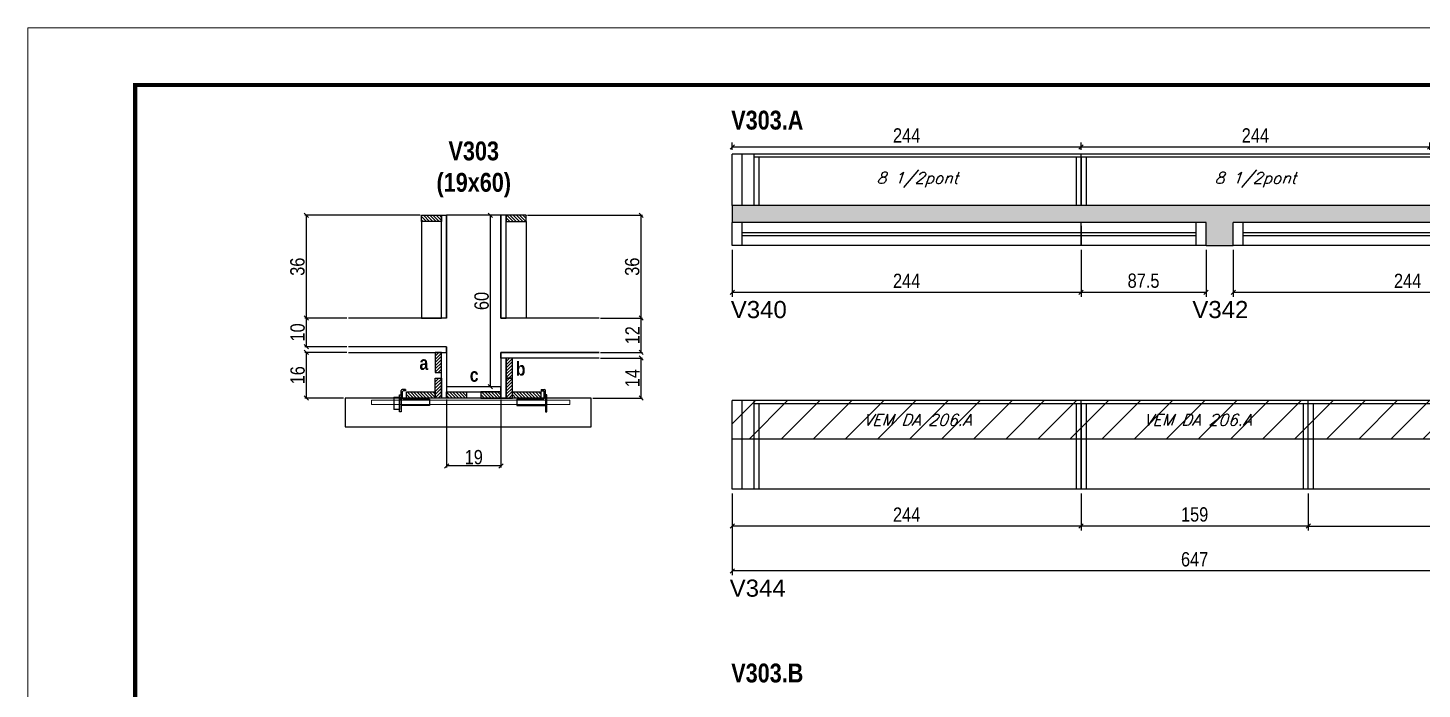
# Model space of a CAD drawing. Extents: x 3309 to 9590, y -2522 to 15424.
# Drawn here: x 6493 to 7468, y 12996 to 13459 of the extents above; entities that cross this region are included whole.
import ezdxf

# ---------------------------------------------------------------- set-up
doc = ezdxf.new("R2010")
doc.units = 0
doc.linetypes.add('DASHED', pattern=[0.75, 0.5, -0.25])
for name, color, linetype in [('5', 5, 'Continuous'), ('barrote', 251, 'Continuous'), ('COTA', 241, 'Continuous'), ('detalhes', 4, 'Continuous'), ('NOMENCLATURA', 7, 'Continuous'), ('Painéis', 200, 'Continuous'), ('presilha', 1, 'Continuous'), ('SARR_2.2x10', 60, 'Continuous'), ('SARR_2.2x7', 40, 'Continuous'), ('SARR_3.5x7', 81, 'Continuous'), ('texto', 7, 'Continuous')]:
    doc.layers.add(name, color=color, linetype=linetype)
for name, color, linetype, lineweight in [('CONCRETO', 251, 'Continuous', 25), ('Folhas', 255, 'Continuous', 9), ('Hachura', 251, 'Continuous', 9), ('SARRAFO DE PRESSAO', 251, 'DASHED', 9), ('SCO-___-LAJ', 2, 'Continuous', 0)]:
    doc.layers.add(name, color=color, linetype=linetype, lineweight=lineweight)
doc.styles.add('COTA TECNICA', font='techl___.ttf', dxfattribs={"height": 10})
doc.styles.add('COTA TECNICA 2X', font='techl___.ttf', dxfattribs={"height": 10})
doc.styles.add('Romans', font='romans.shx')
doc.styles.get("Standard").update_dxf_attribs({"font": 'arial.ttf'})
doc.styles.add('TECNICA', font='techb___.ttf', dxfattribs={"height": 10})
doc.dimstyles.new('PAINEL', dxfattribs={"dimtxt": 10, "dimasz": 3, "dimexe": 3, "dimexo": 3, "dimgap": 3, "dimtad": 1, "dimdec": 1, "dimzin": 12, "dimdsep": 46, "dimtxsty": 'COTA TECNICA', "dimblk1": 'OBLIQUE', "dimblk2": 'OBLIQUE', "dimsah": 1, "dimcen": 0.9, "dimclrd": 4, "dimclre": 4, "dimclrt": 240, "dimadec": 1, "dimazin": 3, "dimtfac": 1, "dimtdec": 1, "dimtmove": 0, "dimatfit": 3, "dimfxl": 1, "dimtolj": 1, "dimtzin": 12, "dimarcsym": 0})
doc.dimstyles.new('SECAO', dxfattribs={"dimscale": 0.333333, "dimtxt": 5, "dimasz": 9, "dimexe": 3, "dimexo": 3, "dimgap": 3, "dimtad": 1, "dimdec": 1, "dimlfac": 0.5, "dimzin": 12, "dimdsep": 46, "dimtxsty": 'COTA TECNICA 2X', "dimblk1": 'OBLIQUE', "dimblk2": 'OBLIQUE', "dimsah": 1, "dimcen": 0.9, "dimclrd": 4, "dimclre": 4, "dimclrt": 240, "dimadec": 1, "dimazin": 3, "dimtfac": 1, "dimtdec": 1, "dimtmove": 0, "dimatfit": 3, "dimfxl": 1, "dimtolj": 1, "dimtzin": 12, "dimarcsym": 0})
pattern_1 = [(135, (40021.3707, -110312.122), (-1.122532015, -1.122532015), [])]
pattern_2 = [(135, (39935.7707, -110188.522), (-1.122532015, -1.122532015), [])]
pattern_3 = [(225, (130344.0017, 46411.5863), (1.122532015, -1.122532015), [])]

# ---------------------------------------------------------------- blocks, each defined once
blk = doc.blocks.new('9999999999')
at = {"layer": 'Folhas'}
blk.add_lwpolyline([(98138.98, 34190.21), (99623.98, 34190.21), (99623.98, 35240.21), (98138.98, 35240.21)], close=True, dxfattribs=at)
at = {"layer": 'Folhas', "color": 30, "const_width": 3}
blk.add_lwpolyline([(98213.98, 34230.21), (99583.98, 34230.21), (99583.98, 35200.21), (98213.98, 35200.21)], close=True, dxfattribs=at)
blk = doc.blocks.new('_Oblique')
at = {"color": 0, "linetype": 'ByBlock', "lineweight": -2}
blk.add_line((-0.5, -0.5), (0.5, 0.5), dxfattribs=at)
blk = doc.blocks.new('*D1090')
at = {"layer": 'COTA', "color": 4, "lineweight": -2, "transparency": 16777216}
for p, q in [((6785.83, 13199.05), (6785.83, 13151.58)), ((6823.83, 13199.05), (6823.83, 13151.58)), ((6823.83, 13152.58), (6785.83, 13152.58))]:
    blk.add_line(p, q, dxfattribs=at)
at = {"layer": 'Defpoints', "color": 0, "transparency": 16777216}
for p in [(6785.83, 13200.05), (6823.83, 13200.05), (6785.83, 13152.58)]:
    blk.add_point(p, dxfattribs=at)
at = {"layer": 'COTA', "color": 4, "lineweight": -2, "transparency": 16777216, "xscale": 3, "yscale": 3, "zscale": 3, "rotation": 180}
blk.add_blockref('_Oblique', (6785.83, 13152.58), dxfattribs=at)
at = {"layer": 'COTA', "color": 4, "lineweight": -2, "transparency": 16777216, "xscale": 3, "yscale": 3, "zscale": 3}
blk.add_blockref('_Oblique', (6823.83, 13152.58), dxfattribs=at)
at = {"layer": 'COTA', "color": 240, "transparency": 16777216, "insert": (6804.83, 13158.66), "char_height": 10, "attachment_point": 5, "style": 'COTA TECNICA 2X'}
blk.add_mtext('\\A1;19', dxfattribs=at)
blk = doc.blocks.new('PRESILHA METÁLICA 1')
at = {"layer": 'presilha'}
for p, q in [((6, 15.5), (7.5, 15.5)), ((6, -2.5), (6, 15.5)), ((7.5, 10.6), (7.5, 19.9)), ((7.5, 15.5), (7.5, -2.5)), ((12, 21), (8.6, 21)), ((9, 11.6), (9, 18.9)), ((12, 19.5), (9.6, 19.5)), ((12, 21), (12, 19.5)), ((0, 13), (6, 13)), ((0, 13), (0, 0)), ((6, 0), (0, 0)), ((6, 13), (6, 0)), ((37.5, 4.1), (7.5, 4.1)), ((37.5, 11), (9.6, 11)), ((37.5, 11), (37.5, 4.1)), ((7.5, -2.5), (6, -2.5))]:
    blk.add_line(p, q, dxfattribs=at)
for centre, radius, start, end in [((8.6, 19.9), 1.14, 90, 180), ((9.6, 18.9), 0.57, 90, 180), ((9.6, 11.6), 0.57, 180, 270)]:
    blk.add_arc(centre, radius, start, end, dxfattribs=at)
blk = doc.blocks.new('PRESILHA METÁLICA 2')
at = {"layer": 'presilha'}
for p, q in [((-5.2, 23.5), (-5.2, 22)), ((-5.2, 23.5), (-1.9, 23.5)), ((-5.2, 22), (-2.8, 22)), ((-2.2, 14.1), (-2.2, 21.4)), ((0.8, 18), (-0.8, 18)), ((-0.8, 18), (-0.8, 0)), ((-0.8, 14.6), (-0.8, 22.4)), ((0.8, 0), (0.8, 18)), ((-30.8, 13.5), (-30.8, 6.6)), ((-30.8, 13.5), (-2.8, 13.5)), ((-30.8, 6.6), (-0.8, 6.6)), ((-0.8, 0), (0.8, 0))]:
    blk.add_line(p, q, dxfattribs=at)
for centre, radius, start, end in [((-2.8, 21.4), 0.57, 0, 90), ((-1.9, 22.4), 1.14, 0, 90), ((-2.8, 14.1), 0.57, 270, 0)]:
    blk.add_arc(centre, radius, start, end, dxfattribs=at)
blk = doc.blocks.new('*D1091')
at = {"layer": 'COTA', "color": 4, "lineweight": -2, "transparency": 16777216}
for p, q in [((6893.53, 13228.05), (6922.95, 13228.05)), ((6921.95, 13200.05), (6921.95, 13228.05)), ((6888.09, 13200.05), (6922.95, 13200.05))]:
    blk.add_line(p, q, dxfattribs=at)
at = {"layer": 'Defpoints', "color": 0, "transparency": 16777216}
for p in [(6892.53, 13228.05), (6921.95, 13228.05), (6887.09, 13200.05)]:
    blk.add_point(p, dxfattribs=at)
at = {"layer": 'COTA', "color": 4, "lineweight": -2, "transparency": 16777216, "xscale": 3, "yscale": 3, "zscale": 3}
for p, rotation in [((6921.95, 13228.05), 90), ((6921.95, 13200.05), 270)]:
    blk.add_blockref('_Oblique', p, dxfattribs=dict(at, rotation=rotation))
at = {"layer": 'COTA', "color": 240, "transparency": 16777216, "insert": (6915.88, 13214.05), "char_height": 10, "attachment_point": 5, "rotation": 90, "style": 'COTA TECNICA 2X'}
blk.add_mtext('\\A1;14', dxfattribs=at)
blk = doc.blocks.new('*D1092')
at = {"layer": 'COTA', "color": 4, "lineweight": -2, "transparency": 16777216}
for p, q in [((6893.53, 13256.05), (6922.95, 13256.05)), ((6921.95, 13232.05), (6921.95, 13256.05)), ((6893.53, 13232.05), (6922.95, 13232.05))]:
    blk.add_line(p, q, dxfattribs=at)
at = {"layer": 'Defpoints', "color": 0, "transparency": 16777216}
for p in [(6892.53, 13256.05), (6921.95, 13256.05), (6892.53, 13232.05)]:
    blk.add_point(p, dxfattribs=at)
at = {"layer": 'COTA', "color": 4, "lineweight": -2, "transparency": 16777216, "xscale": 3, "yscale": 3, "zscale": 3}
for p, rotation in [((6921.95, 13256.05), 90), ((6921.95, 13232.05), 270)]:
    blk.add_blockref('_Oblique', p, dxfattribs=dict(at, rotation=rotation))
at = {"layer": 'COTA', "color": 240, "transparency": 16777216, "insert": (6915.89, 13244.05), "char_height": 10, "attachment_point": 5, "rotation": 90, "style": 'COTA TECNICA 2X'}
blk.add_mtext('\\A1;12', dxfattribs=at)
blk = doc.blocks.new('*D1093')
at = {"layer": 'COTA', "color": 4, "lineweight": -2, "transparency": 16777216}
for p, q in [((6842.43, 13328.05), (6922.95, 13328.05)), ((6921.95, 13256.05), (6921.95, 13328.05)), ((6893.53, 13256.05), (6922.95, 13256.05))]:
    blk.add_line(p, q, dxfattribs=at)
at = {"layer": 'Defpoints', "color": 0, "transparency": 16777216}
for p in [(6841.43, 13328.05), (6921.95, 13328.05), (6892.53, 13256.05)]:
    blk.add_point(p, dxfattribs=at)
at = {"layer": 'COTA', "color": 4, "lineweight": -2, "transparency": 16777216, "xscale": 3, "yscale": 3, "zscale": 3}
for p, rotation in [((6921.95, 13328.05), 90), ((6921.95, 13256.05), 270)]:
    blk.add_blockref('_Oblique', p, dxfattribs=dict(at, rotation=rotation))
at = {"layer": 'COTA', "color": 240, "transparency": 16777216, "insert": (6915.73, 13292.05), "char_height": 10, "attachment_point": 5, "rotation": 90, "style": 'COTA TECNICA 2X'}
blk.add_mtext('\\A1;36', dxfattribs=at)
blk = doc.blocks.new('*D1094')
at = {"layer": 'COTA', "color": 4, "lineweight": -2, "transparency": 16777216}
for p, q in [((6822.83, 13328.05), (6815.45, 13328.05)), ((6816.45, 13208.05), (6816.45, 13328.05)), ((6822.83, 13208.05), (6815.45, 13208.05))]:
    blk.add_line(p, q, dxfattribs=at)
at = {"layer": 'Defpoints', "color": 0, "transparency": 16777216}
for p in [(6816.45, 13328.05), (6823.83, 13328.05), (6823.83, 13208.05)]:
    blk.add_point(p, dxfattribs=at)
at = {"layer": 'COTA', "color": 4, "lineweight": -2, "transparency": 16777216, "xscale": 3, "yscale": 3, "zscale": 3}
for p, rotation in [((6816.45, 13328.05), 90), ((6816.45, 13208.05), 270)]:
    blk.add_blockref('_Oblique', p, dxfattribs=dict(at, rotation=rotation))
at = {"layer": 'COTA', "color": 240, "transparency": 16777216, "insert": (6810.35, 13268.05), "char_height": 10, "attachment_point": 5, "rotation": 90, "style": 'COTA TECNICA 2X'}
blk.add_mtext('\\A1;60', dxfattribs=at)
blk = doc.blocks.new('*D1095')
at = {"layer": 'COTA', "color": 4, "lineweight": -2, "transparency": 16777216}
for p, q in [((6716.13, 13232.05), (6686.71, 13232.05)), ((6687.71, 13200.05), (6687.71, 13232.05)), ((6713.78, 13200.05), (6686.71, 13200.05))]:
    blk.add_line(p, q, dxfattribs=at)
at = {"layer": 'Defpoints', "color": 0, "transparency": 16777216}
for p in [(6687.71, 13232.05), (6717.13, 13232.05), (6714.78, 13200.05)]:
    blk.add_point(p, dxfattribs=at)
at = {"layer": 'COTA', "color": 4, "lineweight": -2, "transparency": 16777216, "xscale": 3, "yscale": 3, "zscale": 3}
for p, rotation in [((6687.71, 13232.05), 90), ((6687.71, 13200.05), 270)]:
    blk.add_blockref('_Oblique', p, dxfattribs=dict(at, rotation=rotation))
at = {"layer": 'COTA', "color": 240, "transparency": 16777216, "insert": (6681.61, 13216.05), "char_height": 10, "attachment_point": 5, "rotation": 90, "style": 'COTA TECNICA 2X'}
blk.add_mtext('\\A1;16', dxfattribs=at)
blk = doc.blocks.new('*D1096')
at = {"layer": 'COTA', "color": 4, "lineweight": -2, "transparency": 16777216}
for p, q in [((6716.13, 13256.05), (6686.71, 13256.05)), ((6687.71, 13236.05), (6687.71, 13256.05)), ((6716.13, 13236.05), (6686.71, 13236.05))]:
    blk.add_line(p, q, dxfattribs=at)
at = {"layer": 'Defpoints', "color": 0, "transparency": 16777216}
for p in [(6687.71, 13256.05), (6717.13, 13256.05), (6717.13, 13236.05)]:
    blk.add_point(p, dxfattribs=at)
at = {"layer": 'COTA', "color": 4, "lineweight": -2, "transparency": 16777216, "xscale": 3, "yscale": 3, "zscale": 3}
for p, rotation in [((6687.71, 13256.05), 90), ((6687.71, 13236.05), 270)]:
    blk.add_blockref('_Oblique', p, dxfattribs=dict(at, rotation=rotation))
at = {"layer": 'COTA', "color": 240, "transparency": 16777216, "insert": (6681.61, 13246.05), "char_height": 10, "attachment_point": 5, "rotation": 90, "style": 'COTA TECNICA 2X'}
blk.add_mtext('\\A1;10', dxfattribs=at)
blk = doc.blocks.new('*D1097')
at = {"layer": 'COTA', "color": 4, "lineweight": -2, "transparency": 16777216}
for p, q in [((6767.23, 13328.05), (6686.71, 13328.05)), ((6687.71, 13256.05), (6687.71, 13328.05)), ((6716.13, 13256.05), (6686.71, 13256.05))]:
    blk.add_line(p, q, dxfattribs=at)
at = {"layer": 'Defpoints', "color": 0, "transparency": 16777216}
for p in [(6687.71, 13328.05), (6768.23, 13328.05), (6717.13, 13256.05)]:
    blk.add_point(p, dxfattribs=at)
at = {"layer": 'COTA', "color": 4, "lineweight": -2, "transparency": 16777216, "xscale": 3, "yscale": 3, "zscale": 3}
for p, rotation in [((6687.71, 13328.05), 90), ((6687.71, 13256.05), 270)]:
    blk.add_blockref('_Oblique', p, dxfattribs=dict(at, rotation=rotation))
at = {"layer": 'COTA', "color": 240, "transparency": 16777216, "insert": (6681.49, 13292.05), "char_height": 10, "attachment_point": 5, "rotation": 90, "style": 'COTA TECNICA 2X'}
blk.add_mtext('\\A1;36', dxfattribs=at)
blk = doc.blocks.new('*D1098')
at = {"layer": 'COTA', "color": 4, "linetype": 'ByBlock', "lineweight": -2, "transparency": 16777216}
for p, q in [((7229.7, 13303.92), (7229.7, 13271.08)), ((7317.2, 13303.92), (7317.2, 13271.08)), ((7317.2, 13274.08), (7229.7, 13274.08))]:
    blk.add_line(p, q, dxfattribs=at)
at = {"layer": 'Defpoints', "color": 0, "linetype": 'ByBlock', "transparency": 16777216}
for p in [(7229.7, 13306.92), (7317.2, 13306.92), (7229.7, 13274.08)]:
    blk.add_point(p, dxfattribs=at)
at = {"layer": 'COTA', "color": 4, "linetype": 'ByBlock', "lineweight": -2, "transparency": 16777216, "xscale": 3, "yscale": 3, "zscale": 3, "rotation": 180}
blk.add_blockref('_Oblique', (7229.7, 13274.08), dxfattribs=at)
at = {"layer": 'COTA', "color": 4, "linetype": 'ByBlock', "lineweight": -2, "transparency": 16777216, "xscale": 3, "yscale": 3, "zscale": 3}
blk.add_blockref('_Oblique', (7317.2, 13274.08), dxfattribs=at)
at = {"layer": 'COTA', "color": 240, "linetype": 'ByBlock', "transparency": 16777216, "insert": (7273.45, 13282.21), "char_height": 10, "attachment_point": 5, "style": 'COTA TECNICA'}
blk.add_mtext('\\A1;87.5', dxfattribs=at)
blk = doc.blocks.new('*D1099')
at = {"layer": 'COTA', "color": 4, "linetype": 'ByBlock', "lineweight": -2, "transparency": 16777216}
for p, q in [((6985.7, 13303.92), (6985.7, 13271.08)), ((7229.7, 13303.92), (7229.7, 13271.08)), ((7229.7, 13274.08), (6985.7, 13274.08))]:
    blk.add_line(p, q, dxfattribs=at)
at = {"layer": 'Defpoints', "color": 0, "linetype": 'ByBlock', "transparency": 16777216}
for p in [(6985.7, 13306.92), (7229.7, 13306.92), (6985.7, 13274.08)]:
    blk.add_point(p, dxfattribs=at)
at = {"layer": 'COTA', "color": 4, "linetype": 'ByBlock', "lineweight": -2, "transparency": 16777216, "xscale": 3, "yscale": 3, "zscale": 3, "rotation": 180}
blk.add_blockref('_Oblique', (6985.7, 13274.08), dxfattribs=at)
at = {"layer": 'COTA', "color": 4, "linetype": 'ByBlock', "lineweight": -2, "transparency": 16777216, "xscale": 3, "yscale": 3, "zscale": 3}
blk.add_blockref('_Oblique', (7229.7, 13274.08), dxfattribs=at)
at = {"layer": 'COTA', "color": 240, "linetype": 'ByBlock', "transparency": 16777216, "insert": (7107.7, 13282.15), "char_height": 10, "attachment_point": 5, "style": 'COTA TECNICA'}
blk.add_mtext('\\A1;244', dxfattribs=at)
blk = doc.blocks.new('*D1101')
at = {"layer": 'COTA', "color": 4, "linetype": 'ByBlock', "lineweight": -2, "transparency": 16777216}
for p, q in [((7336.2, 13303.92), (7336.2, 13271.08)), ((7580.2, 13303.92), (7580.2, 13271.08)), ((7580.2, 13274.08), (7336.2, 13274.08))]:
    blk.add_line(p, q, dxfattribs=at)
at = {"layer": 'Defpoints', "color": 0, "linetype": 'ByBlock', "transparency": 16777216}
for p in [(7336.2, 13306.92), (7580.2, 13306.92), (7336.2, 13274.08)]:
    blk.add_point(p, dxfattribs=at)
at = {"layer": 'COTA', "color": 4, "linetype": 'ByBlock', "lineweight": -2, "transparency": 16777216, "xscale": 3, "yscale": 3, "zscale": 3, "rotation": 180}
blk.add_blockref('_Oblique', (7336.2, 13274.08), dxfattribs=at)
at = {"layer": 'COTA', "color": 4, "linetype": 'ByBlock', "lineweight": -2, "transparency": 16777216, "xscale": 3, "yscale": 3, "zscale": 3}
blk.add_blockref('_Oblique', (7580.2, 13274.08), dxfattribs=at)
at = {"layer": 'COTA', "color": 240, "linetype": 'ByBlock', "transparency": 16777216, "insert": (7458.2, 13282.15), "char_height": 10, "attachment_point": 5, "style": 'COTA TECNICA'}
blk.add_mtext('\\A1;244', dxfattribs=at)
blk = doc.blocks.new('*D1102')
at = {"layer": 'COTA', "color": 4, "lineweight": -2, "transparency": 16777216}
for p, q in [((6985.7, 13373.92), (6985.7, 13378.91)), ((6985.7, 13375.91), (7229.7, 13375.91)), ((7229.7, 13373.92), (7229.7, 13378.91))]:
    blk.add_line(p, q, dxfattribs=at)
at = {"layer": 'Defpoints', "color": 0, "transparency": 16777216}
for p in [(7229.7, 13375.91), (6985.7, 13370.92), (7229.7, 13370.92)]:
    blk.add_point(p, dxfattribs=at)
at = {"layer": 'COTA', "color": 4, "lineweight": -2, "transparency": 16777216, "xscale": 3, "yscale": 3, "zscale": 3, "rotation": 180}
blk.add_blockref('_Oblique', (6985.7, 13375.91), dxfattribs=at)
at = {"layer": 'COTA', "color": 4, "lineweight": -2, "transparency": 16777216, "xscale": 3, "yscale": 3, "zscale": 3}
blk.add_blockref('_Oblique', (7229.7, 13375.91), dxfattribs=at)
at = {"layer": 'COTA', "color": 240, "transparency": 16777216, "insert": (7107.7, 13383.98), "char_height": 10, "attachment_point": 5, "style": 'COTA TECNICA'}
blk.add_mtext('\\A1;244', dxfattribs=at)
blk = doc.blocks.new('*D1103')
at = {"layer": 'COTA', "color": 4, "lineweight": -2, "transparency": 16777216}
for p, q in [((7229.7, 13373.92), (7229.7, 13378.91)), ((7229.7, 13375.91), (7473.7, 13375.91)), ((7473.7, 13373.92), (7473.7, 13378.91))]:
    blk.add_line(p, q, dxfattribs=at)
at = {"layer": 'Defpoints', "color": 0, "transparency": 16777216}
for p in [(7473.7, 13375.91), (7229.7, 13370.92), (7473.7, 13370.92)]:
    blk.add_point(p, dxfattribs=at)
at = {"layer": 'COTA', "color": 4, "lineweight": -2, "transparency": 16777216, "xscale": 3, "yscale": 3, "zscale": 3, "rotation": 180}
blk.add_blockref('_Oblique', (7229.7, 13375.91), dxfattribs=at)
at = {"layer": 'COTA', "color": 4, "lineweight": -2, "transparency": 16777216, "xscale": 3, "yscale": 3, "zscale": 3}
blk.add_blockref('_Oblique', (7473.7, 13375.91), dxfattribs=at)
at = {"layer": 'COTA', "color": 240, "transparency": 16777216, "insert": (7351.7, 13383.98), "char_height": 10, "attachment_point": 5, "style": 'COTA TECNICA'}
blk.add_mtext('\\A1;244', dxfattribs=at)
blk = doc.blocks.new('*D1108')
at = {"layer": 'COTA', "color": 4, "linetype": 'ByBlock', "lineweight": -2, "transparency": 16777216}
for p, q in [((7229.7, 13133.34), (7229.7, 13107.42)), ((7388.7, 13133.34), (7388.7, 13107.42)), ((7388.7, 13110.42), (7229.7, 13110.42))]:
    blk.add_line(p, q, dxfattribs=at)
at = {"layer": 'Defpoints', "color": 0, "linetype": 'ByBlock', "transparency": 16777216}
for p in [(7229.7, 13136.34), (7388.7, 13136.34), (7229.7, 13110.42)]:
    blk.add_point(p, dxfattribs=at)
at = {"layer": 'COTA', "color": 4, "linetype": 'ByBlock', "lineweight": -2, "transparency": 16777216, "xscale": 3, "yscale": 3, "zscale": 3, "rotation": 180}
blk.add_blockref('_Oblique', (7229.7, 13110.42), dxfattribs=at)
at = {"layer": 'COTA', "color": 4, "linetype": 'ByBlock', "lineweight": -2, "transparency": 16777216, "xscale": 3, "yscale": 3, "zscale": 3}
blk.add_blockref('_Oblique', (7388.7, 13110.42), dxfattribs=at)
at = {"layer": 'COTA', "color": 240, "linetype": 'ByBlock', "transparency": 16777216, "insert": (7309.2, 13118.56), "char_height": 10, "attachment_point": 5, "style": 'COTA TECNICA'}
blk.add_mtext('\\A1;159', dxfattribs=at)
blk = doc.blocks.new('*D1109')
at = {"layer": 'COTA', "color": 4, "linetype": 'ByBlock', "lineweight": -2, "transparency": 16777216}
for p, q in [((6985.7, 13133.34), (6985.7, 13107.42)), ((7229.7, 13133.34), (7229.7, 13107.42)), ((7229.7, 13110.42), (6985.7, 13110.42))]:
    blk.add_line(p, q, dxfattribs=at)
at = {"layer": 'Defpoints', "color": 0, "linetype": 'ByBlock', "transparency": 16777216}
for p in [(6985.7, 13136.34), (7229.7, 13136.34), (6985.7, 13110.42)]:
    blk.add_point(p, dxfattribs=at)
at = {"layer": 'COTA', "color": 4, "linetype": 'ByBlock', "lineweight": -2, "transparency": 16777216, "xscale": 3, "yscale": 3, "zscale": 3, "rotation": 180}
blk.add_blockref('_Oblique', (6985.7, 13110.42), dxfattribs=at)
at = {"layer": 'COTA', "color": 4, "linetype": 'ByBlock', "lineweight": -2, "transparency": 16777216, "xscale": 3, "yscale": 3, "zscale": 3}
blk.add_blockref('_Oblique', (7229.7, 13110.42), dxfattribs=at)
at = {"layer": 'COTA', "color": 240, "linetype": 'ByBlock', "transparency": 16777216, "insert": (7107.7, 13118.49), "char_height": 10, "attachment_point": 5, "style": 'COTA TECNICA'}
blk.add_mtext('\\A1;244', dxfattribs=at)
blk = doc.blocks.new('*D1110')
at = {"layer": 'COTA', "color": 4, "linetype": 'ByBlock', "lineweight": -2, "transparency": 16777216}
for p, q in [((6985.7, 13133.34), (6985.7, 13076.03)), ((7632.7, 13133.34), (7632.7, 13076.03)), ((7632.7, 13079.03), (6985.7, 13079.03))]:
    blk.add_line(p, q, dxfattribs=at)
at = {"layer": 'Defpoints', "color": 0, "linetype": 'ByBlock', "transparency": 16777216}
for p in [(6985.7, 13136.34), (7632.7, 13136.34), (6985.7, 13079.03)]:
    blk.add_point(p, dxfattribs=at)
at = {"layer": 'COTA', "color": 4, "linetype": 'ByBlock', "lineweight": -2, "transparency": 16777216, "xscale": 3, "yscale": 3, "zscale": 3, "rotation": 180}
blk.add_blockref('_Oblique', (6985.7, 13079.03), dxfattribs=at)
at = {"layer": 'COTA', "color": 4, "linetype": 'ByBlock', "lineweight": -2, "transparency": 16777216, "xscale": 3, "yscale": 3, "zscale": 3}
blk.add_blockref('_Oblique', (7632.7, 13079.03), dxfattribs=at)
at = {"layer": 'COTA', "color": 240, "linetype": 'ByBlock', "transparency": 16777216, "insert": (7309.2, 13087.14), "char_height": 10, "attachment_point": 5, "style": 'COTA TECNICA'}
blk.add_mtext('\\A1;647', dxfattribs=at)
blk = doc.blocks.new('*D1111')
at = {"layer": 'COTA', "color": 4, "lineweight": -2, "transparency": 16777216}
for p, q in [((7388.7, 13133.34), (7388.7, 13107.42)), ((7632.7, 13133.34), (7632.7, 13107.42)), ((7388.7, 13110.42), (7632.7, 13110.42))]:
    blk.add_line(p, q, dxfattribs=at)
at = {"layer": 'Defpoints', "color": 0, "transparency": 16777216}
for p in [(7388.7, 13136.34), (7632.7, 13136.34), (7632.7, 13110.42)]:
    blk.add_point(p, dxfattribs=at)
at = {"layer": 'COTA', "color": 4, "lineweight": -2, "transparency": 16777216, "xscale": 3, "yscale": 3, "zscale": 3, "rotation": 180}
blk.add_blockref('_Oblique', (7388.7, 13110.42), dxfattribs=at)
at = {"layer": 'COTA', "color": 4, "lineweight": -2, "transparency": 16777216, "xscale": 3, "yscale": 3, "zscale": 3}
blk.add_blockref('_Oblique', (7632.7, 13110.42), dxfattribs=at)
at = {"layer": 'COTA', "color": 240, "transparency": 16777216, "insert": (7510.7, 13118.49), "char_height": 10, "attachment_point": 5, "style": 'COTA TECNICA'}
blk.add_mtext('\\A1;244', dxfattribs=at)

msp = doc.modelspace()

# ---------------------------------------------------------------- hatches: boundary and pattern name
at = {"layer": 'COTA'}
h = msp.add_hatch(dxfattribs=at)
h.set_pattern_fill('AR-CONC', color=256, scale=0.03)
h.paths.add_polyline_path([(7777.7, 13306.92), (7804.7, 13306.92), (7804.7, 13360.92), (7777.7, 13360.92), (7777.7, 13334.92), (6985.7, 13334.92), (6985.7, 13322.92), (7317.2, 13322.92), (7317.2, 13306.92), (7336.2, 13306.92), (7336.2, 13322.92), (7777.7, 13322.92)])
at = {"layer": 'Hachura', "linetype": 'ByBlock'}
h = msp.add_hatch(dxfattribs=at)
h.set_pattern_fill('ANSI31', color=256, scale=5)
h.paths.add_polyline_path([(7229.7, 13198.34), (6985.7, 13198.34), (6985.7, 13171.34), (7229.7, 13171.34)])
h.paths.add_polyline_path([(7388.7, 13198.34), (7229.7, 13198.34), (7229.7, 13171.34), (7388.7, 13171.34)])
h.paths.add_polyline_path([(7632.7, 13198.34), (7388.7, 13198.34), (7388.7, 13171.34), (7632.7, 13171.34)])
at = {"layer": 'SARR_2.2x10'}
h = msp.add_hatch(dxfattribs=at)
h.set_pattern_fill('ANSI31', color=256, scale=0.5, angle=90)
h.set_pattern_definition([(135, (39951.3707, -110312.122), (-1.122532015, -1.122532015), [])])
h.paths.add_polyline_path([(6757.83, 13204.45), (6757.83, 13200.05), (6777.83, 13200.05), (6777.83, 13204.45)])
h = msp.add_hatch(dxfattribs=at)
h.set_pattern_fill('ANSI31', color=256, scale=0.5, angle=90)
h.set_pattern_definition([(135, (40025.3707, -110312.122), (-1.122532015, -1.122532015), [])])
h.paths.add_polyline_path([(6831.83, 13204.45), (6831.83, 13200.05), (6851.83, 13200.05), (6851.83, 13204.45)])
at = {"layer": 'SARR_2.2x7'}
h = msp.add_hatch(dxfattribs=at)
h.set_pattern_fill('ANSI31', color=256, scale=0.5, angle=90)
h.set_pattern_definition(pattern_2)
h.paths.add_polyline_path([(6782.23, 13328.05), (6782.23, 13323.65), (6768.23, 13323.65), (6768.23, 13328.05)])
h = msp.add_hatch(dxfattribs=at)
h.set_pattern_fill('ANSI31', color=256, scale=0.5, angle=90)
h.set_pattern_definition(pattern_2)
h.paths.add_polyline_path([(6827.43, 13328.05), (6827.43, 13323.65), (6841.43, 13323.65), (6841.43, 13328.05)])
h = msp.add_hatch(dxfattribs=at)
h.set_pattern_fill('ANSI31', color=256, scale=0.5, angle=180)
h.set_pattern_definition(pattern_3)
h.paths.add_polyline_path([(6782.23, 13232.05), (6777.83, 13232.05), (6777.83, 13218.05), (6782.23, 13218.05)])
h = msp.add_hatch(dxfattribs=at)
h.set_pattern_fill('ANSI31', color=256, scale=0.5, angle=180)
h.set_pattern_definition([(225, (130344.0017, 46425.5863), (1.122532015, -1.122532015), [])])
h.paths.add_polyline_path([(6827.43, 13214.05), (6831.83, 13214.05), (6831.83, 13228.05), (6827.43, 13228.05)])
h = msp.add_hatch(dxfattribs=at)
h.set_pattern_fill('ANSI31', color=256, scale=0.5, angle=180)
h.set_pattern_definition(pattern_3)
h.paths.add_polyline_path([(6782.23, 13200.05), (6777.83, 13200.05), (6777.83, 13214.05), (6782.23, 13214.05)])
h = msp.add_hatch(dxfattribs=at)
h.set_pattern_fill('ANSI31', color=256, scale=0.5, angle=180)
h.set_pattern_definition(pattern_3)
h.paths.add_polyline_path([(6827.43, 13200.05), (6831.83, 13200.05), (6831.83, 13214.05), (6827.43, 13214.05)])
h = msp.add_hatch(dxfattribs=at)
h.set_pattern_fill('ANSI31', color=256, scale=0.5, angle=90)
h.set_pattern_definition(pattern_1)
h.paths.add_polyline_path([(6799.83, 13200.05), (6799.83, 13204.45), (6785.83, 13204.45), (6785.83, 13200.05)])
h = msp.add_hatch(dxfattribs=at)
h.set_pattern_fill('ANSI31', color=256, scale=0.5, angle=90)
h.set_pattern_definition(pattern_1)
h.paths.add_polyline_path([(6809.83, 13204.45), (6809.83, 13200.05), (6823.83, 13200.05), (6823.83, 13204.45)])

# ---------------------------------------------------------------- linework, layer by layer
at = {"layer": 'barrote'}
msp.add_lwpolyline([(6714.78, 13180.05), (6887.09, 13180.05), (6887.09, 13200.05), (6714.78, 13200.05)], close=True, dxfattribs=at)
at = {"layer": 'CONCRETO', "linetype": 'Continuous'}
for p, q in [((6823.83, 13328.05), (6785.83, 13328.05)), ((6785.83, 13256.05), (6785.83, 13328.05)), ((6823.83, 13256.05), (6823.83, 13328.05)), ((6785.83, 13256.05), (6717.13, 13256.05)), ((6892.53, 13256.05), (6823.83, 13256.05)), ((6785.83, 13236.05), (6717.13, 13236.05)), ((6785.83, 13236.05), (6785.83, 13208.05)), ((6892.53, 13232.05), (6823.83, 13232.05)), ((6823.83, 13232.05), (6823.83, 13208.05)), ((6823.83, 13208.05), (6785.83, 13208.05))]:
    msp.add_line(p, q, dxfattribs=at)
at = {"layer": 'COTA'}
for p, q in [((6985.7, 13334.92), (6985.7, 13322.92)), ((7317.2, 13306.92), (7336.2, 13306.92)), ((7229.7, 13136.34), (7229.7, 13136.34))]:
    msp.add_line(p, q, dxfattribs=at)
at = {"layer": 'Painéis', "linetype": 'ByBlock'}
for p, q in [((7804.7, 13370.92), (6985.7, 13370.92)), ((6985.7, 13334.92), (6985.7, 13370.92)), ((7229.7, 13334.92), (7229.7, 13370.92)), ((7777.7, 13334.92), (6985.7, 13334.92)), ((7317.2, 13322.92), (6985.7, 13322.92)), ((6985.7, 13306.92), (6985.7, 13322.92)), ((7229.7, 13306.92), (7229.7, 13322.92)), ((7317.2, 13306.92), (7317.2, 13322.92)), ((7777.7, 13322.92), (7336.2, 13322.92)), ((7336.2, 13306.92), (7336.2, 13322.92)), ((7317.2, 13306.92), (6985.7, 13306.92)), ((7777.7, 13306.92), (7336.2, 13306.92)), ((7632.7, 13198.34), (6985.7, 13198.34)), ((6985.7, 13136.34), (6985.7, 13198.34)), ((7229.7, 13136.34), (7229.7, 13198.34)), ((7388.7, 13136.34), (7388.7, 13198.34)), ((7632.7, 13171.34), (6985.7, 13171.34)), ((7632.7, 13136.34), (6985.7, 13136.34))]:
    msp.add_line(p, q, dxfattribs=at)
at = {"layer": 'Painéis', "linetype": 'Continuous', "elevation": 0}
for points in [[(6782.23, 13256.05), (6782.23, 13328.05), (6785.83, 13328.05), (6785.83, 13256.05)], [(6827.43, 13256.05), (6827.43, 13328.05), (6823.83, 13328.05), (6823.83, 13256.05)]]:
    msp.add_lwpolyline(points, close=True, dxfattribs=at)
at = {"layer": 'Painéis', "linetype": 'Continuous'}
for points in [[(6717.13, 13232.05), (6785.83, 13232.05), (6785.83, 13236.05), (6717.13, 13236.05)], [(6892.53, 13228.05), (6823.83, 13228.05), (6823.83, 13232.05), (6892.53, 13232.05)]]:
    msp.add_lwpolyline(points, dxfattribs=at)
for points in [[(6782.23, 13200.05), (6782.23, 13232.05), (6785.83, 13232.05), (6785.83, 13200.05)], [(6827.43, 13200.05), (6827.43, 13228.05), (6823.83, 13228.05), (6823.83, 13200.05)], [(6823.83, 13208.05), (6785.83, 13208.05), (6785.83, 13204.45), (6823.83, 13204.45)]]:
    msp.add_lwpolyline(points, close=True, dxfattribs=at)
at = {"layer": 'SARR_2.2x10'}
for points in [[(6757.83, 13204.45), (6777.83, 13204.45), (6777.83, 13200.05), (6757.83, 13200.05)], [(6831.83, 13204.45), (6851.83, 13204.45), (6851.83, 13200.05), (6831.83, 13200.05)]]:
    msp.add_lwpolyline(points, close=True, dxfattribs=at)
at = {"layer": 'SARR_2.2x7', "linetype": 'Continuous'}
for p, q in [((6992.7, 13334.92), (6992.7, 13370.92)), ((7229.7, 13368.72), (7000.7, 13368.72)), ((7473.7, 13368.72), (7229.7, 13368.72)), ((6992.7, 13306.92), (6992.7, 13322.92)), ((6992.7, 13315.92), (7229.7, 13315.92)), ((7229.7, 13315.92), (7310.2, 13315.92)), ((7310.2, 13306.92), (7310.2, 13322.92)), ((7343.2, 13306.92), (7343.2, 13322.92)), ((7343.2, 13315.92), (7580.2, 13315.92)), ((6992.7, 13313.92), (7229.7, 13313.92)), ((7229.7, 13313.92), (7310.2, 13313.92)), ((7343.2, 13313.92), (7580.2, 13313.92)), ((6992.7, 13171.34), (6992.7, 13198.34)), ((7229.7, 13196.14), (7000.7, 13196.14)), ((7388.7, 13196.14), (7229.7, 13196.14)), ((7617.7, 13196.14), (7388.7, 13196.14)), ((6992.7, 13136.34), (6992.7, 13171.34))]:
    msp.add_line(p, q, dxfattribs=at)
at = {"layer": 'SARR_2.2x7'}
for points in [[(6768.23, 13328.05), (6782.23, 13328.05), (6782.23, 13323.65), (6768.23, 13323.65)], [(6841.43, 13328.05), (6827.43, 13328.05), (6827.43, 13323.65), (6841.43, 13323.65)], [(6782.23, 13218.05), (6782.23, 13232.05), (6777.83, 13232.05), (6777.83, 13218.05)], [(6827.43, 13228.05), (6827.43, 13214.05), (6831.83, 13214.05), (6831.83, 13228.05)], [(6782.23, 13214.05), (6782.23, 13200.05), (6777.83, 13200.05), (6777.83, 13214.05)], [(6827.43, 13214.05), (6827.43, 13200.05), (6831.83, 13200.05), (6831.83, 13214.05)], [(6785.83, 13204.45), (6799.83, 13204.45), (6799.83, 13200.05), (6785.83, 13200.05)], [(6823.83, 13204.45), (6809.83, 13204.45), (6809.83, 13200.05), (6823.83, 13200.05)]]:
    msp.add_lwpolyline(points, close=True, dxfattribs=at)
at = {"layer": 'SARR_3.5x7'}
for p, q in [((7000.7, 13370.92), (7000.7, 13334.92)), ((7004.2, 13368.72), (7004.2, 13334.92)), ((7226.2, 13368.72), (7226.2, 13334.92)), ((7229.7, 13368.72), (7229.7, 13334.92)), ((7233.2, 13368.72), (7233.2, 13334.92)), ((7229.7, 13320.72), (7229.7, 13306.92)), ((7000.7, 13198.34), (7000.7, 13136.34)), ((7004.2, 13196.14), (7004.2, 13136.34)), ((7226.2, 13196.14), (7226.2, 13136.34)), ((7229.7, 13196.14), (7229.7, 13136.34)), ((7233.2, 13196.14), (7233.2, 13136.34)), ((7385.2, 13196.14), (7385.2, 13136.34)), ((7392.2, 13196.14), (7392.2, 13136.34))]:
    msp.add_line(p, q, dxfattribs=at)
at = {"layer": 'SARR_3.5x7', "elevation": 0}
for points in [[(6782.23, 13323.65), (6768.23, 13323.65), (6768.23, 13256.05), (6782.23, 13256.05)], [(6827.43, 13323.65), (6841.43, 13323.65), (6841.43, 13256.05), (6827.43, 13256.05)]]:
    msp.add_lwpolyline(points, close=True, dxfattribs=at)
at = {"layer": 'SCO-___-LAJ', "color": 1}
msp.add_lwpolyline([(6733.38, 13198.71), (6872.01, 13198.71), (6872.01, 13195.51), (6733.38, 13195.51)], close=True, dxfattribs=at)

# ---------------------------------------------------------------- block references
at = {"layer": 'presilha', "xscale": 0.6666666666666666, "yscale": 0.6666666666666666, "zscale": 0.6666666666666666}
for name, p in [('PRESILHA METÁLICA 1', (6748.96, 13192.08)), ('PRESILHA METÁLICA 2', (6855.51, 13190.41))]:
    msp.add_blockref(name, p, dxfattribs=at)
at = {"layer": 'SARRAFO DE PRESSAO', "color": 6, "linetype": 'ByBlock'}
msp.add_blockref('9999999999', (-91646.11, -21780.92), dxfattribs=at)

# ---------------------------------------------------------------- texts
at = {"layer": '5', "linetype": 'Continuous'}
for s, rotation, p in [('V340', 359.99996, (6984.69, 13256.07)), ('V342', 359.99996, (7307.61, 13256.07)), ('V344', 0.00004, (6983.9, 13061.02))]:
    msp.add_text(s, height=12, rotation=rotation, dxfattribs=at).set_placement(p)
at = {"layer": 'detalhes', "style": 'TECNICA'}
for s, p in [('a', (6766.86, 13219.84)), ('c', (6802.07, 13211.52)), ('b', (6834.28, 13215.83))]:
    msp.add_text(s, height=9.6, dxfattribs=at).set_placement(p)
at = {"layer": 'NOMENCLATURA', "style": 'TECNICA'}
for s, p in [('V303.A', (6984.98, 13388.09)), ('V303.B', (6984.98, 13001))]:
    msp.add_text(s, height=13.2, dxfattribs=at).set_placement(p)
at = {"layer": 'NOMENCLATURA', "insert": (6804.83, 13379.74), "char_height": 13.2, "attachment_point": 2, "style": 'TECNICA'}
msp.add_mtext_dynamic_manual_height_columns('V303\\P(19x60)', width=300.2766, gutter_width=1, heights=[0], dxfattribs=at)
at = {"layer": 'texto', "color": 2, "char_height": 8, "attachment_point": 5, "style": 'Romans'}
for s, insert in [('{\\Q19;\\C256;8 1/2pont}', (7115.2, 13352.92)), ('{\\Q19;\\C256;8 1/2pont}', (7351.7, 13352.92)), ('{\\Q19;\\C256;VEM DA 206.A}', (7115.2, 13184.84)), ('{\\Q19;\\C256;VEM DA 206.A}', (7311.2, 13184.84))]:
    msp.add_mtext(s, dxfattribs=dict(at, insert=insert))

# ---------------------------------------------------------------- dimensions: what is measured, and where the dimension line sits
at = {"layer": 'COTA'}
for base, p1, p2, picture, middle in [((7229.7, 13375.91), (6985.7, 13370.92), (7229.7, 13370.92), '*D1102', (7107.7, 13383.98)), ((7632.7, 13110.42), (7388.7, 13136.34), (7632.7, 13136.34), '*D1111', (7510.7, 13118.49))]:
    dim = msp.add_linear_dim(base=base, p1=p1, p2=p2, dimstyle='PAINEL', dxfattribs=at)
    dim.commit()
    dim.dimension.update_dxf_attribs({"geometry": picture, "text_midpoint": middle})
dim = msp.add_linear_dim(base=(7473.7, 13375.91), p1=(7229.7, 13370.92), p2=(7473.7, 13370.92), dimstyle='PAINEL', override={"dimtmove": 1}, dxfattribs=at)
dim.commit()
dim.dimension.update_dxf_attribs({"geometry": '*D1103', "text_midpoint": (7351.7, 13383.98)})
for base, p1, p2, picture, middle in [((6687.71, 13328.05), (6717.13, 13256.05), (6768.23, 13328.05), '*D1097', (6681.49, 13292.05)), ((6816.45, 13328.05), (6823.83, 13208.05), (6823.83, 13328.05), '*D1094', (6810.35, 13268.05)), ((6921.95, 13328.05), (6892.53, 13256.05), (6841.43, 13328.05), '*D1093', (6915.73, 13292.05)), ((6687.71, 13256.05), (6717.13, 13236.05), (6717.13, 13256.05), '*D1096', (6681.61, 13246.05)), ((6921.95, 13256.05), (6892.53, 13232.05), (6892.53, 13256.05), '*D1092', (6915.89, 13244.05)), ((6687.71, 13232.05), (6714.78, 13200.05), (6717.13, 13232.05), '*D1095', (6681.61, 13216.05)), ((6921.95, 13228.05), (6887.09, 13200.05), (6892.53, 13228.05), '*D1091', (6915.88, 13214.05))]:
    dim = msp.add_linear_dim(base=base, p1=p1, p2=p2, angle=90, dimstyle='SECAO', dxfattribs=at)
    dim.commit()
    dim.dimension.update_dxf_attribs({"geometry": picture, "text_midpoint": middle})
at = {"layer": 'COTA', "linetype": 'ByBlock'}
for base, p1, p2, picture, middle in [((6985.7, 13274.08), (7229.7, 13306.92), (6985.7, 13306.92), '*D1099', (7107.7, 13282.15)), ((7336.2, 13274.08), (7580.2, 13306.92), (7336.2, 13306.92), '*D1101', (7458.2, 13282.15)), ((6985.7, 13110.42), (7229.7, 13136.34), (6985.7, 13136.34), '*D1109', (7107.7, 13118.49))]:
    dim = msp.add_linear_dim(base=base, p1=p1, p2=p2, angle=180, dimstyle='PAINEL', override={"dimtmove": 1}, dxfattribs=at)
    dim.commit()
    dim.dimension.update_dxf_attribs({"geometry": picture, "text_midpoint": middle})
for base, p1, p2, picture, middle in [((7229.7, 13274.08), (7317.2, 13306.92), (7229.7, 13306.92), '*D1098', (7273.45, 13282.21)), ((6985.7, 13079.03), (7632.7, 13136.34), (6985.7, 13136.34), '*D1110', (7309.2, 13087.14)), ((7229.7, 13110.42), (7388.7, 13136.34), (7229.7, 13136.34), '*D1108', (7309.2, 13118.56))]:
    dim = msp.add_linear_dim(base=base, p1=p1, p2=p2, angle=180, dimstyle='PAINEL', dxfattribs=at)
    dim.commit()
    dim.dimension.update_dxf_attribs({"geometry": picture, "text_midpoint": middle})
at = {"layer": 'COTA'}
dim = msp.add_linear_dim(base=(6785.83, 13152.58), p1=(6823.83, 13200.05), p2=(6785.83, 13200.05), angle=180, dimstyle='SECAO', dxfattribs=at)
dim.commit()
dim.dimension.update_dxf_attribs({"geometry": '*D1090', "text_midpoint": (6804.83, 13152.58), "dimtype": 160})

doc.saveas('drawing.dxf')
